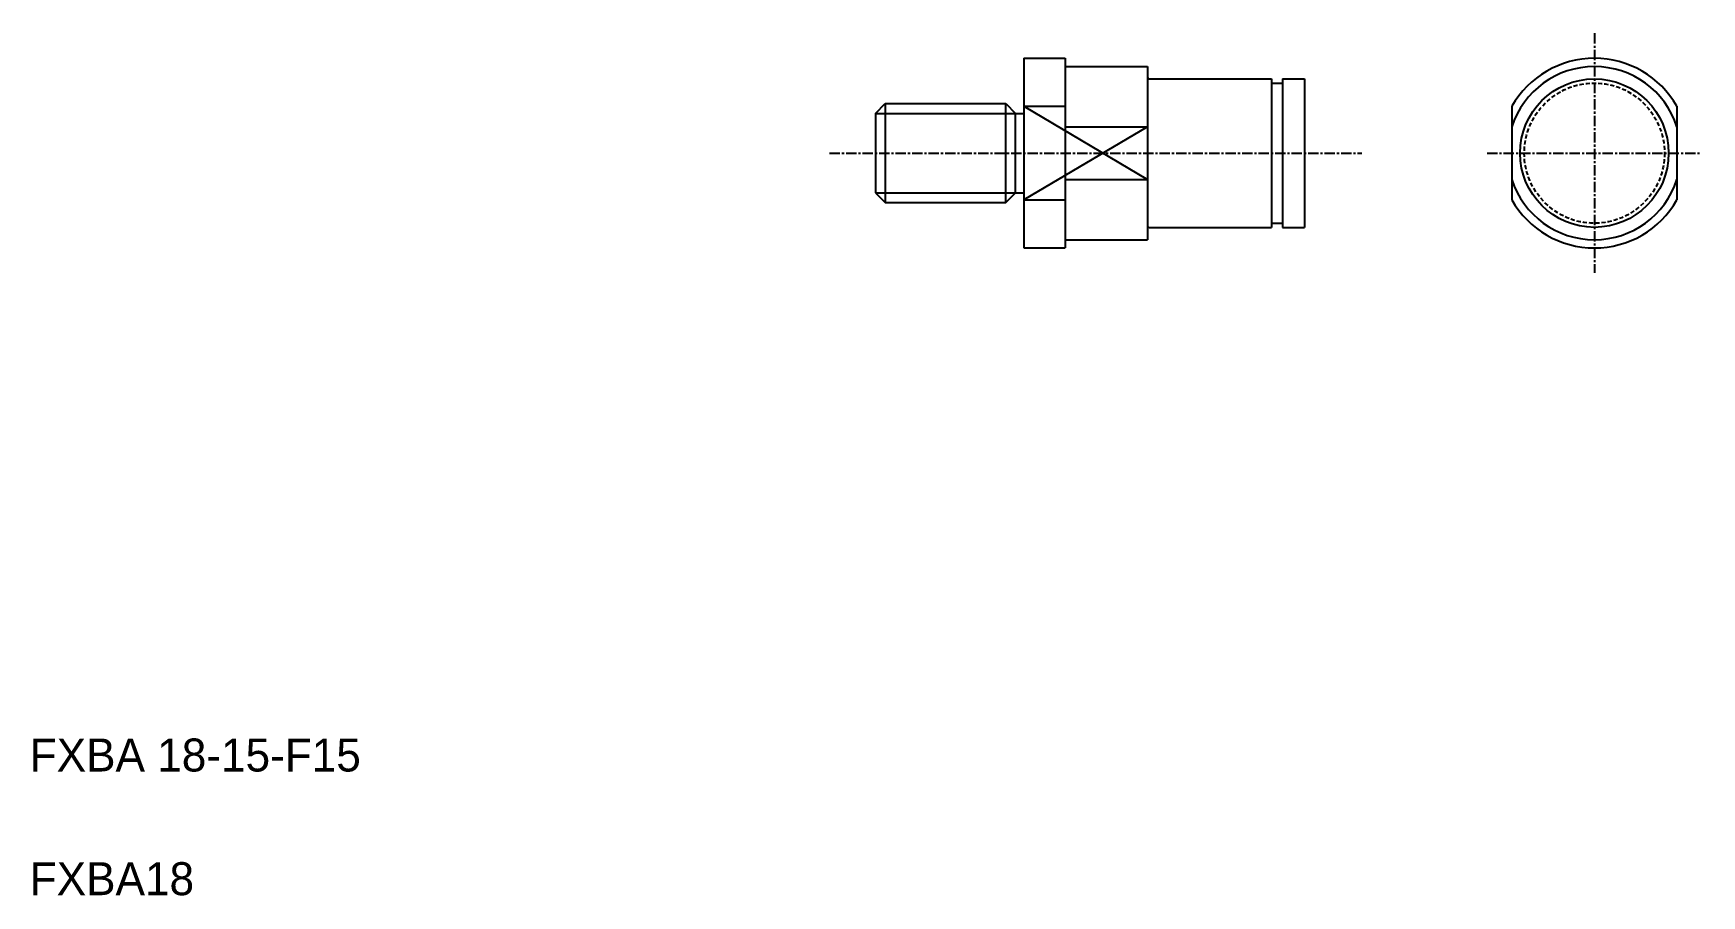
# Model space of a CAD drawing. Extents: x -43 to 160, y 117 to 222.
import ezdxf

# ---------------------------------------------------------------- set-up
doc = ezdxf.new("R2010")
doc.units = 0
doc.linetypes.add('CENTER', pattern=[2, 1.25, -0.25, 0.25, -0.25])
doc.linetypes.add('DASHED', pattern=[0.75, 0.5, -0.25])
doc.layers.get('0').update_dxf_attribs({"linetype": 'CONTINUOUS'})
doc.layers.add('CENTER', color=1, linetype='CENTER')

msp = doc.modelspace()

# ---------------------------------------------------------------- linework, layer by layer
at = {"color": 7, "linetype": 'CONTINUOUS'}
for p, q in [((77.5, 218.78), (77.5, 195.78)), ((77.5, 218.78), (82.5, 218.78)), ((82.5, 218.78), (82.5, 195.78)), ((82.6, 217.78), (92.5, 217.78)), ((92.5, 217.78), (92.5, 196.78)), ((92.7, 216.28), (107.5, 216.28)), ((107.5, 216.28), (107.5, 198.28)), ((107.5, 215.78), (108.85, 215.78)), ((108.85, 216.28), (111.5, 216.28)), ((108.85, 216.28), (108.85, 198.28)), ((111.5, 216.28), (111.5, 198.28)), ((59.5, 212.08), (60.7, 213.28)), ((60.7, 213.28), (60.7, 201.28)), ((60.7, 213.28), (75.3, 213.28)), ((75.3, 213.28), (76.5, 212.08)), ((75.3, 201.28), (75.3, 213.28)), ((77.5, 212.96), (82.5, 212.96)), ((136.65, 212.96), (136.65, 201.6)), ((156.65, 212.96), (156.65, 201.6)), ((59.5, 212.08), (59.5, 202.48)), ((76.5, 202.48), (76.5, 212.08)), ((76.5, 212.08), (77.5, 212.08)), ((82.5, 210.48), (92.5, 210.48)), ((59.5, 202.48), (60.7, 201.28)), ((75.3, 201.28), (76.5, 202.48)), ((76.5, 202.48), (77.5, 202.48)), ((82.5, 204.08), (92.5, 204.08)), ((60.7, 201.28), (75.3, 201.28)), ((77.5, 201.6), (82.5, 201.6)), ((92.7, 198.28), (107.5, 198.28)), ((107.5, 198.78), (108.85, 198.78)), ((108.85, 198.28), (111.5, 198.28)), ((82.6, 196.78), (92.5, 196.78)), ((77.5, 195.78), (82.5, 195.78))]:
    msp.add_line(p, q, dxfattribs=at)
at = {"color": 3, "linetype": 'CONTINUOUS'}
for p, q in [((77.5, 212.96), (92.5, 204.08)), ((59.5, 212.08), (76.5, 212.08)), ((92.5, 210.48), (77.5, 201.6)), ((59.5, 202.48), (76.5, 202.48))]:
    msp.add_line(p, q, dxfattribs=at)
at = {"color": 7, "linetype": 'CONTINUOUS'}
msp.add_circle((146.65, 207.28), 9, dxfattribs=at)
at = {"color": 3, "linetype": 'DASHED'}
msp.add_circle((146.65, 207.28), 8.5, dxfattribs=at)
at = {"color": 7, "linetype": 'CONTINUOUS'}
for centre, radius, start, end in [((146.65, 207.28), 11.5, 29.5918, 150.4082), ((82.6, 217.88), 0.1, 180, 270), ((92.7, 216.48), 0.2, 180, 270), ((146.65, 207.28), 10.5, 17.7528, 162.2472), ((146.65, 207.28), 10.5, 197.7528, 342.2472), ((146.65, 207.28), 11.5, 209.5918, 330.4082), ((92.7, 198.08), 0.2, 90, 180), ((82.6, 196.68), 0.1, 90, 180)]:
    msp.add_arc(centre, radius, start, end, dxfattribs=at)
at = {"layer": 'CENTER', "color": 1, "linetype": 'CENTER'}
for p, q in [((146.65, 221.81), (146.65, 192.75)), ((53.95, 207.28), (118.48, 207.28)), ((133.65, 207.28), (159.65, 207.28))]:
    msp.add_line(p, q, dxfattribs=at)

# ---------------------------------------------------------------- texts
at = {"color": 7, "linetype": 'CONTINUOUS'}
for s, p in [('FXBA 18-15-F15', (-43, 132.28)), ('FXBA18', (-43, 117.28))]:
    msp.add_text(s, height=4, dxfattribs=at).set_placement(p)

doc.saveas('drawing.dxf')
